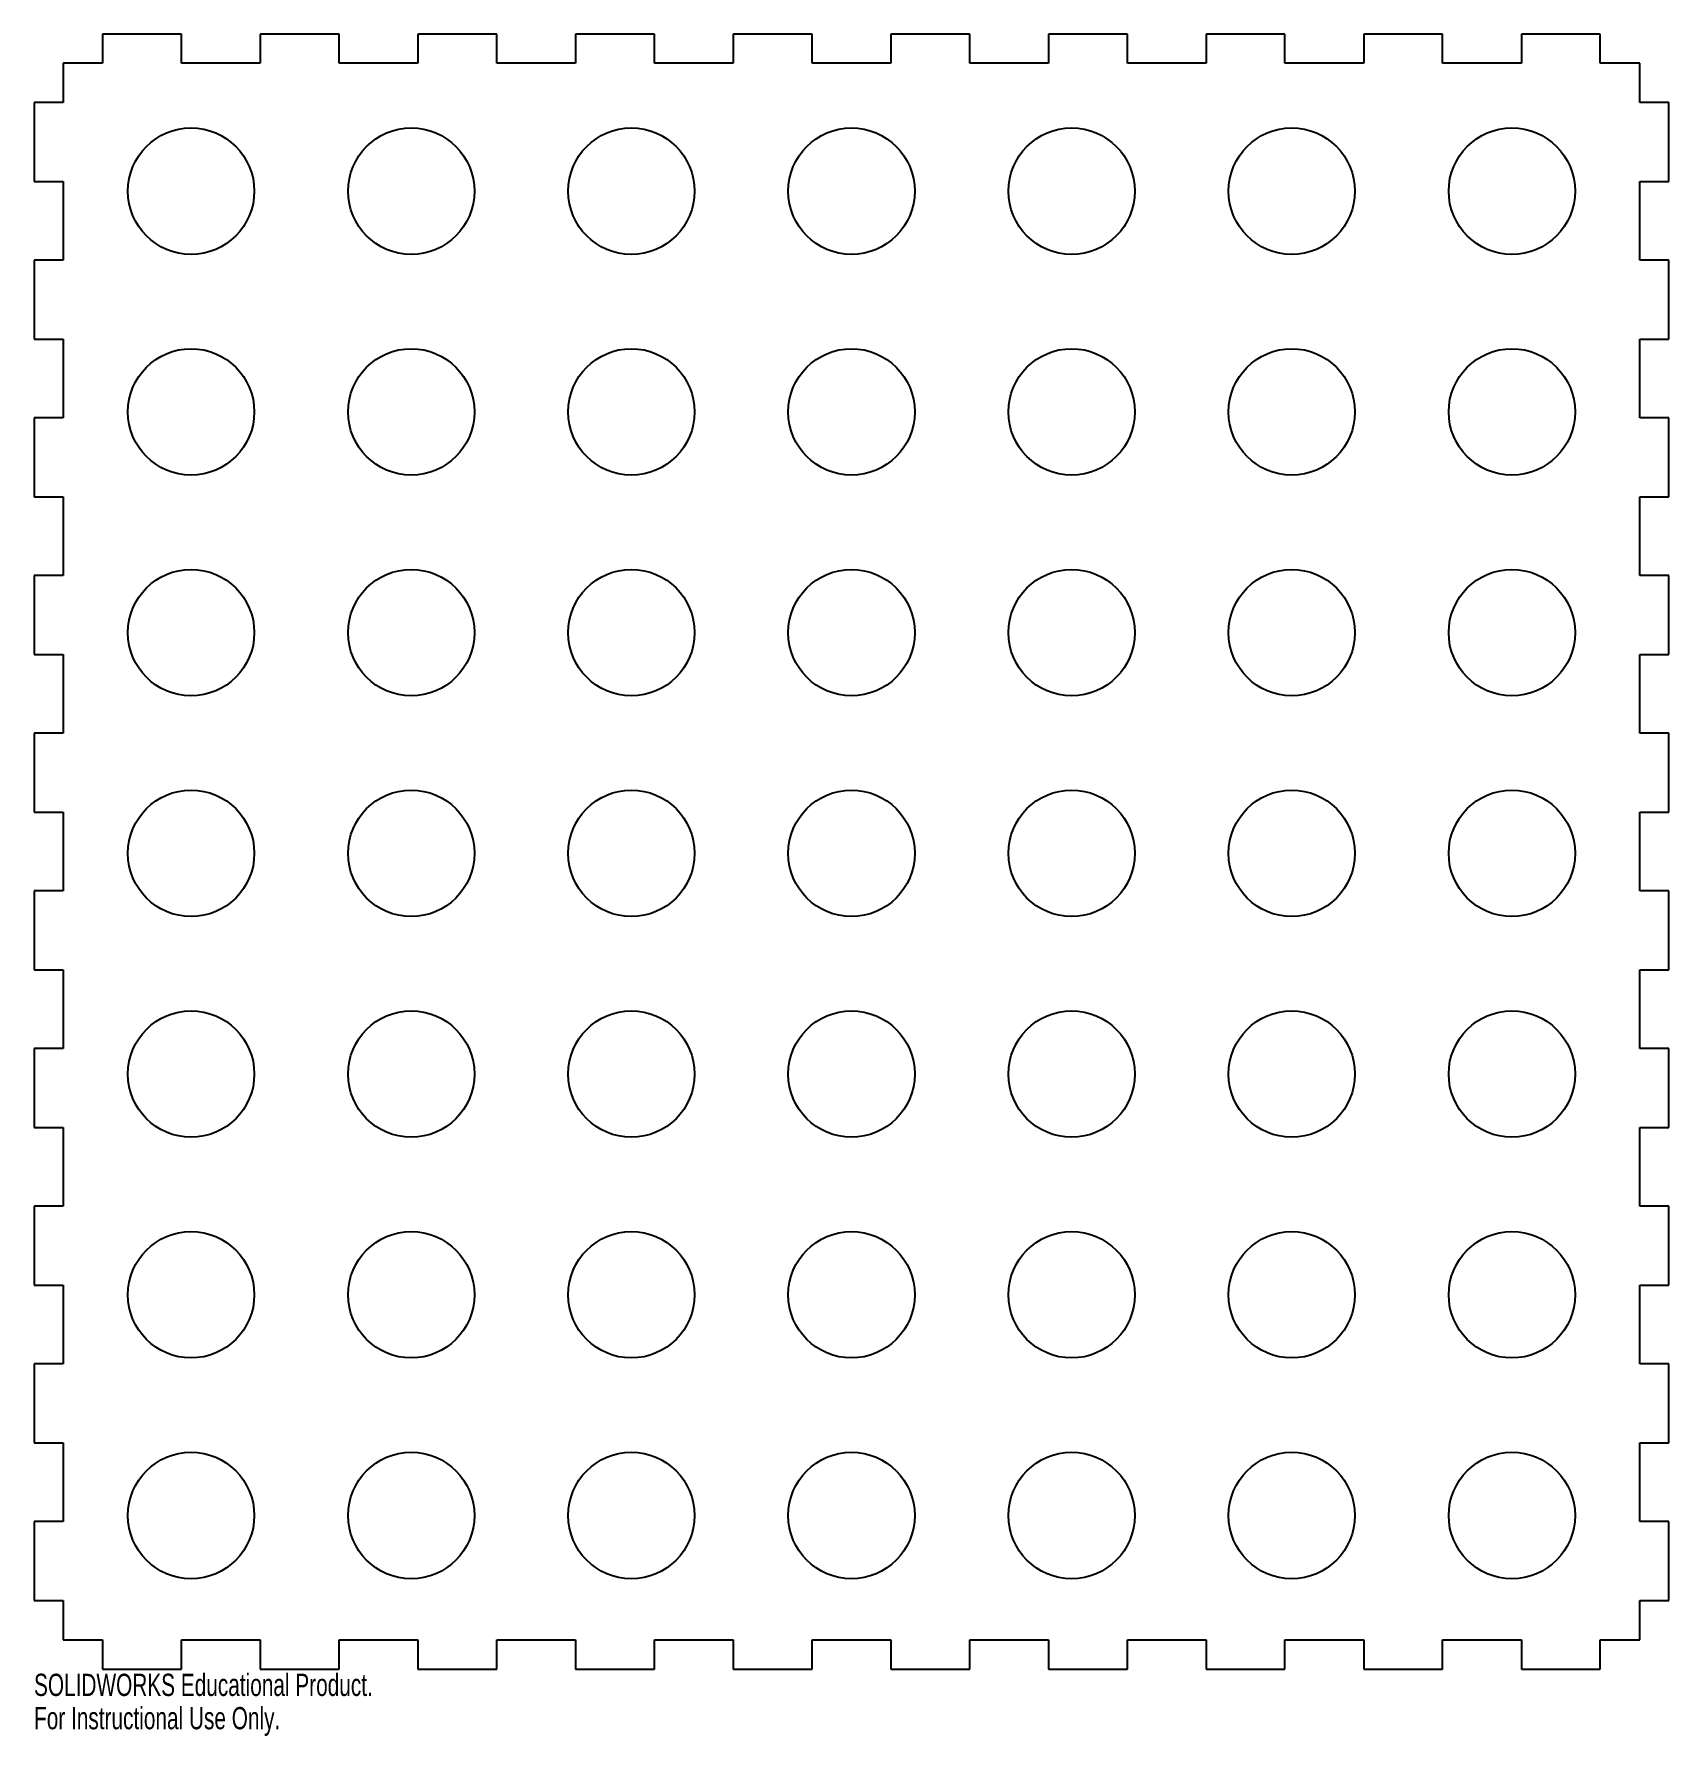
# Model space of a CAD drawing. Header units: inches. Extents: x -13.8 to 0.2, y -14.4 to 0.2.
import ezdxf

# ---------------------------------------------------------------- set-up
doc = ezdxf.new("R2010")
doc.units = ezdxf.units.IN
doc.header["$MEASUREMENT"] = 0
doc.styles.add('SLDTEXTSTYLE0', font='TXT', dxfattribs={"width": 0.7})

msp = doc.modelspace()

# ---------------------------------------------------------------- linework, layer by layer
at = {"color": 7, "linetype": 'Continuous', "lineweight": 25}
for p, q in [((-12.488, 0.22), (-13.163, 0.22)), ((-13.163, 0.22), (-13.163, -0.03)), ((-12.488, -0.03), (-12.488, 0.22)), ((-11.138, 0.22), (-11.813, 0.22)), ((-11.813, 0.22), (-11.813, -0.03)), ((-11.138, -0.03), (-11.138, 0.22)), ((-9.788, 0.22), (-10.463, 0.22)), ((-10.463, 0.22), (-10.463, -0.03)), ((-9.788, -0.03), (-9.788, 0.22)), ((-8.438, 0.22), (-9.113, 0.22)), ((-9.113, 0.22), (-9.113, -0.03)), ((-8.438, -0.03), (-8.438, 0.22)), ((-7.088, 0.22), (-7.763, 0.22)), ((-7.763, 0.22), (-7.763, -0.03)), ((-7.088, -0.03), (-7.088, 0.22)), ((-5.738, 0.22), (-6.413, 0.22)), ((-6.413, 0.22), (-6.413, -0.03)), ((-5.738, -0.03), (-5.738, 0.22)), ((-4.388, 0.22), (-5.063, 0.22)), ((-5.063, 0.22), (-5.063, -0.03)), ((-4.388, -0.03), (-4.388, 0.22)), ((-3.038, 0.22), (-3.713, 0.22)), ((-3.713, 0.22), (-3.713, -0.03)), ((-3.038, -0.03), (-3.038, 0.22)), ((-1.688, 0.22), (-2.363, 0.22)), ((-2.363, 0.22), (-2.363, -0.03)), ((-1.688, -0.03), (-1.688, 0.22)), ((-0.338, 0.22), (-1.013, 0.22)), ((-1.013, 0.22), (-1.013, -0.03)), ((-0.338, -0.03), (-0.338, 0.22)), ((-13.5, -0.03), (-13.5, -0.367)), ((-13.163, -0.03), (-13.5, -0.03)), ((-11.813, -0.03), (-12.488, -0.03)), ((-10.463, -0.03), (-11.138, -0.03)), ((-9.113, -0.03), (-9.788, -0.03)), ((-7.763, -0.03), (-8.438, -0.03)), ((-6.413, -0.03), (-7.088, -0.03)), ((-5.063, -0.03), (-5.738, -0.03)), ((-3.713, -0.03), (-4.388, -0.03)), ((-2.363, -0.03), (-3.038, -0.03)), ((-1.013, -0.03), (-1.688, -0.03)), ((0, -0.03), (-0.338, -0.03)), ((0, -0.367), (0, -0.03)), ((-13.5, -0.367), (-13.75, -0.367)), ((-13.75, -0.367), (-13.75, -1.042)), ((0.25, -0.367), (0, -0.367)), ((0.25, -1.042), (0.25, -0.367)), ((-13.75, -1.042), (-13.5, -1.042)), ((-13.5, -1.042), (-13.5, -1.717)), ((0, -1.717), (0, -1.042)), ((0, -1.042), (0.25, -1.042)), ((-13.5, -1.717), (-13.75, -1.717)), ((-13.75, -1.717), (-13.75, -2.392)), ((0.25, -1.717), (0, -1.717)), ((0.25, -2.392), (0.25, -1.717)), ((-13.75, -2.392), (-13.5, -2.392)), ((-13.5, -2.392), (-13.5, -3.067)), ((0, -3.067), (0, -2.392)), ((0, -2.392), (0.25, -2.392)), ((-13.5, -3.067), (-13.75, -3.067)), ((-13.75, -3.067), (-13.75, -3.742)), ((0.25, -3.067), (0, -3.067)), ((0.25, -3.742), (0.25, -3.067)), ((-13.75, -3.742), (-13.5, -3.742)), ((-13.5, -3.742), (-13.5, -4.417)), ((0, -4.417), (0, -3.742)), ((0, -3.742), (0.25, -3.742)), ((-13.5, -4.417), (-13.75, -4.417)), ((-13.75, -4.417), (-13.75, -5.092)), ((0.25, -4.417), (0, -4.417)), ((0.25, -5.092), (0.25, -4.417)), ((-13.75, -5.092), (-13.5, -5.092)), ((-13.5, -5.092), (-13.5, -5.767)), ((0, -5.767), (0, -5.092)), ((0, -5.092), (0.25, -5.092)), ((-13.5, -5.767), (-13.75, -5.767)), ((-13.75, -5.767), (-13.75, -6.442)), ((0.25, -5.767), (0, -5.767)), ((0.25, -6.442), (0.25, -5.767)), ((-13.75, -6.442), (-13.5, -6.442)), ((-13.5, -6.442), (-13.5, -7.117)), ((0, -7.117), (0, -6.442)), ((0, -6.442), (0.25, -6.442)), ((-13.5, -7.117), (-13.75, -7.117)), ((-13.75, -7.117), (-13.75, -7.792)), ((0.25, -7.117), (0, -7.117)), ((0.25, -7.792), (0.25, -7.117)), ((-13.75, -7.792), (-13.5, -7.792)), ((-13.5, -7.792), (-13.5, -8.467)), ((0, -8.467), (0, -7.792)), ((0, -7.792), (0.25, -7.792)), ((-13.5, -8.467), (-13.75, -8.467)), ((-13.75, -8.467), (-13.75, -9.142)), ((0.25, -8.467), (0, -8.467)), ((0.25, -9.142), (0.25, -8.467)), ((-13.75, -9.142), (-13.5, -9.142)), ((-13.5, -9.142), (-13.5, -9.817)), ((0, -9.817), (0, -9.142)), ((0, -9.142), (0.25, -9.142)), ((-13.5, -9.817), (-13.75, -9.817)), ((-13.75, -9.817), (-13.75, -10.492)), ((0.25, -9.817), (0, -9.817)), ((0.25, -10.492), (0.25, -9.817)), ((-13.75, -10.492), (-13.5, -10.492)), ((-13.5, -10.492), (-13.5, -11.167)), ((0, -11.167), (0, -10.492)), ((0, -10.492), (0.25, -10.492)), ((-13.5, -11.167), (-13.75, -11.167)), ((-13.75, -11.167), (-13.75, -11.842)), ((0.25, -11.167), (0, -11.167)), ((0.25, -11.842), (0.25, -11.167)), ((-13.75, -11.842), (-13.5, -11.842)), ((-13.5, -11.842), (-13.5, -12.517)), ((0, -12.517), (0, -11.842)), ((0, -11.842), (0.25, -11.842)), ((-13.5, -12.517), (-13.75, -12.517)), ((-13.75, -12.517), (-13.75, -13.192)), ((0.25, -12.517), (0, -12.517)), ((0.25, -13.192), (0.25, -12.517)), ((-13.75, -13.192), (-13.5, -13.192)), ((-13.5, -13.192), (-13.5, -13.53)), ((0, -13.53), (0, -13.192)), ((0, -13.192), (0.25, -13.192)), ((-13.5, -13.53), (-13.163, -13.53)), ((-13.163, -13.53), (-13.163, -13.78)), ((-12.488, -13.78), (-12.488, -13.53)), ((-12.488, -13.53), (-11.813, -13.53)), ((-11.813, -13.53), (-11.813, -13.78)), ((-11.138, -13.78), (-11.138, -13.53)), ((-11.138, -13.53), (-10.463, -13.53)), ((-10.463, -13.53), (-10.463, -13.78)), ((-9.788, -13.78), (-9.788, -13.53)), ((-9.788, -13.53), (-9.113, -13.53)), ((-9.113, -13.53), (-9.113, -13.78)), ((-8.438, -13.78), (-8.438, -13.53)), ((-8.438, -13.53), (-7.763, -13.53)), ((-7.763, -13.53), (-7.763, -13.78)), ((-7.088, -13.78), (-7.088, -13.53)), ((-7.088, -13.53), (-6.413, -13.53)), ((-6.413, -13.53), (-6.413, -13.78)), ((-5.738, -13.78), (-5.738, -13.53)), ((-5.738, -13.53), (-5.063, -13.53)), ((-5.063, -13.53), (-5.063, -13.78)), ((-4.388, -13.78), (-4.388, -13.53)), ((-4.388, -13.53), (-3.713, -13.53)), ((-3.713, -13.53), (-3.713, -13.78)), ((-3.038, -13.78), (-3.038, -13.53)), ((-3.038, -13.53), (-2.363, -13.53)), ((-2.363, -13.53), (-2.363, -13.78)), ((-1.688, -13.78), (-1.688, -13.53)), ((-1.688, -13.53), (-1.013, -13.53)), ((-1.013, -13.53), (-1.013, -13.78)), ((-0.338, -13.78), (-0.338, -13.53)), ((-0.338, -13.53), (0, -13.53)), ((-13.163, -13.78), (-12.488, -13.78)), ((-11.813, -13.78), (-11.138, -13.78)), ((-10.463, -13.78), (-9.788, -13.78)), ((-9.113, -13.78), (-8.438, -13.78)), ((-7.763, -13.78), (-7.088, -13.78)), ((-6.413, -13.78), (-5.738, -13.78)), ((-5.063, -13.78), (-4.388, -13.78)), ((-3.713, -13.78), (-3.038, -13.78)), ((-2.363, -13.78), (-1.688, -13.78)), ((-1.013, -13.78), (-0.338, -13.78))]:
    msp.add_line(p, q, dxfattribs=at)
for centre in [(-12.405, -1.125), (-10.52, -1.125), (-8.635, -1.125), (-6.75, -1.125), (-4.865, -1.125), (-2.98, -1.125), (-1.095, -1.125), (-12.405, -3.015), (-10.52, -3.015), (-8.635, -3.015), (-6.75, -3.015), (-4.865, -3.015), (-2.98, -3.015), (-1.095, -3.015), (-12.405, -4.905), (-10.52, -4.905), (-8.635, -4.905), (-6.75, -4.905), (-4.865, -4.905), (-2.98, -4.905), (-1.095, -4.905), (-12.405, -6.795), (-10.52, -6.795), (-8.635, -6.795), (-6.75, -6.795), (-4.865, -6.795), (-2.98, -6.795), (-1.095, -6.795), (-12.405, -8.685), (-10.52, -8.685), (-8.635, -8.685), (-6.75, -8.685), (-4.865, -8.685), (-2.98, -8.685), (-1.095, -8.685), (-12.405, -10.575), (-10.52, -10.575), (-8.635, -10.575), (-6.75, -10.575), (-4.865, -10.575), (-2.98, -10.575), (-1.095, -10.575), (-12.405, -12.465), (-10.52, -12.465), (-8.635, -12.465), (-6.75, -12.465), (-4.865, -12.465), (-2.98, -12.465), (-1.095, -12.465)]:
    msp.add_circle(centre, 0.541, dxfattribs=at)

# ---------------------------------------------------------------- texts
at = {"color": 7, "linetype": 'Continuous', "char_height": 0.1903, "attachment_point": 1, "style": 'SLDTEXTSTYLE0'}
for s, insert in [('SOLIDWORKS Educational Product.', (-13.75, -13.82)), ('For Instructional Use Only.', (-13.75, -14.105))]:
    msp.add_mtext(s, dxfattribs=dict(at, insert=insert))

doc.saveas('drawing.dxf')
